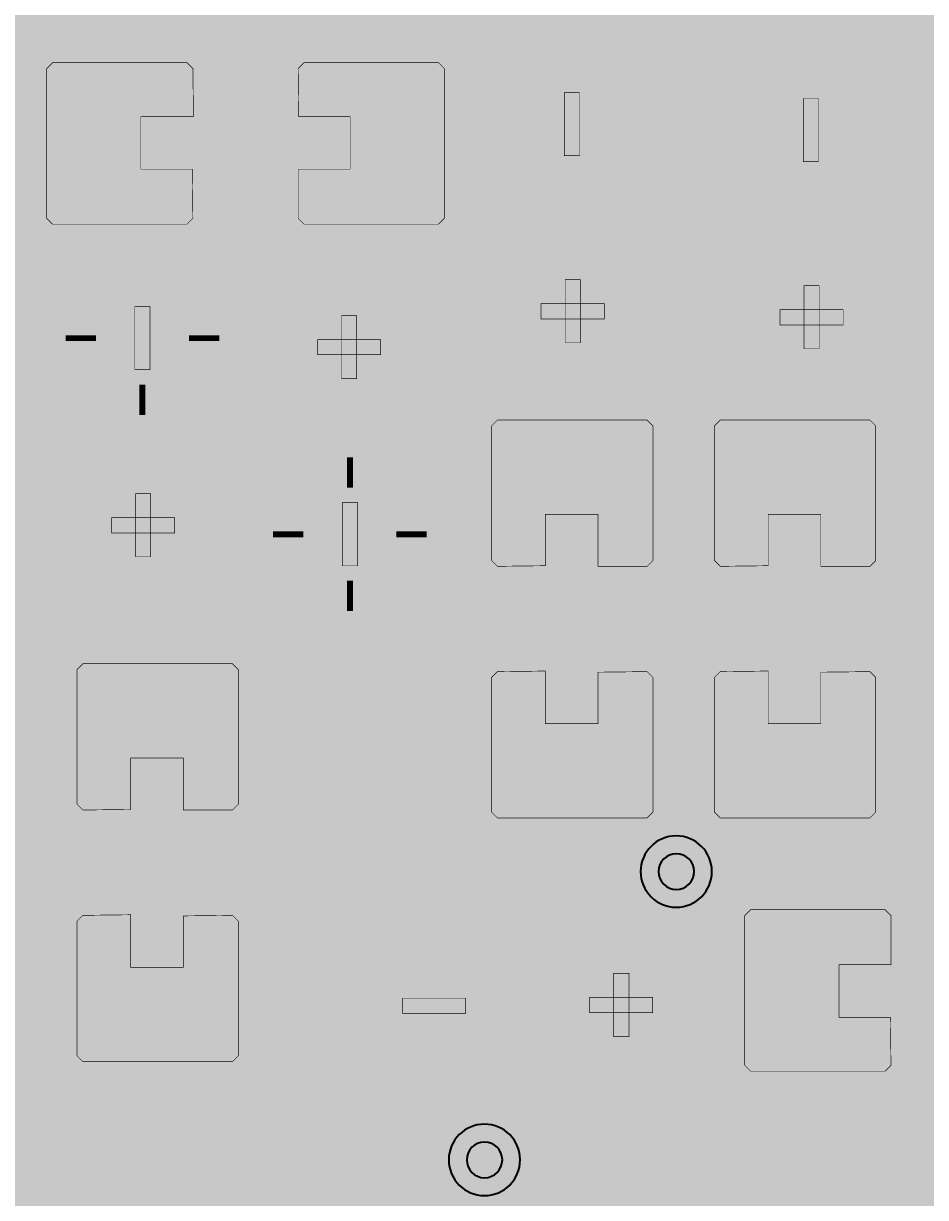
# Model space of a CAD drawing. Header units: millimetres. Extents: x -4.6 to 44.8, y -59.8 to 6.4.
# Drawn here: x 9.01 to 16.73, y -22.42 to -12.39 of the extents above; entities that cross this region are included whole.
import ezdxf

# ---------------------------------------------------------------- set-up
doc = ezdxf.new("R2010")
doc.units = ezdxf.units.MM
doc.header["$MEASUREMENT"] = 0
for name, color, linetype, true_color in [('Bottom-Layer', 7, 'Continuous', 0x0000ff), ('Document-Layer', 7, 'Continuous', 0xffffff), ('Hole-Layer', 7, 'Continuous', 0x222222), ('Multi-Layer', 7, 'Continuous', 0xc0c0c0), ('Top-Layer', 7, 'Continuous', 0xff0000), ('Top-Paste-Mask-Layer', 7, 'Continuous', 0x808080), ('Top-Silkscreen-Layer', 7, 'Continuous', 0xffcc00), ('Top-Solder-Mask-Layer', 7, 'Continuous', 0x800080)]:
    doc.layers.add(name, color=color, linetype=linetype, true_color=true_color)

msp = doc.modelspace()

# ---------------------------------------------------------------- hatches: boundary and pattern name
at = {"layer": 'Bottom-Layer'}
for points in [[(39.52, -3), (39.52, -40.317), (39.234, -39.841), (38.804, -39.491), (38.28, -39.308), (37.725, -39.314), (37.206, -39.508), (36.783, -39.867), (36.507, -40.348), (36.411, -40.895), (36.507, -41.441), (36.783, -41.923), (37.206, -42.282), (37.725, -42.476), (38.28, -42.481), (38.804, -42.298), (39.234, -41.948), (39.52, -41.473), (39.52, -55.166), (39.43, -55.85), (39.166, -56.487), (38.746, -57.034), (38.199, -57.454), (37.562, -57.718), (36.878, -57.808), (3, -57.808), (2.316, -57.718), (1.679, -57.454), (1.132, -57.034), (0.712, -56.487), (0.448, -55.85), (0.358, -55.166), (0.358, -3), (0.448, -2.316), (0.712, -1.679), (1.132, -1.132), (1.679, -0.712), (2.316, -0.448), (3, -0.358), (36.878, -0.358), (37.562, -0.448), (38.199, -0.712), (38.746, -1.132), (39.166, -1.679), (39.43, -2.316)], [(10.691, -40.82), (10.673, -40.842), (10.531, -41.119), (10.531, -41.431), (10.673, -41.708), (10.691, -41.73), (10.691, -48.852), (10.687, -48.856), (10.524, -49.091), (10.476, -49.373), (10.551, -49.649), (10.735, -49.868), (10.994, -49.989), (11.28, -49.99), (11.539, -49.87), (11.724, -49.652), (12.026, -49.756), (12.341, -49.707), (12.597, -49.516), (12.735, -49.228), (12.722, -48.91), (12.561, -48.634), (12.55, -48.621), (12.55, -41.73), (12.568, -41.708), (12.71, -41.431), (12.71, -41.119), (12.568, -40.842), (12.55, -40.82), (12.55, -22.624), (12.717, -22.718), (12.905, -22.759), (12.932, -22.763), (15.263, -25.093), (15.263, -44.884), (15.245, -44.906), (15.103, -45.183), (15.103, -45.495), (15.245, -45.772), (15.263, -45.794), (15.263, -48.84), (15.26, -48.845), (15.241, -48.872), (15.116, -49.145), (15.125, -49.445), (15.265, -49.71), (15.507, -49.887), (15.803, -49.938), (16.091, -49.855), (16.312, -49.653), (16.422, -49.374), (16.398, -49.075), (16.245, -48.817), (16.233, -48.803), (16.233, -45.794), (16.251, -45.772), (16.393, -45.495), (16.393, -45.183), (16.251, -44.906), (16.233, -44.884), (16.233, -24.892), (16.196, -24.706), (16.091, -24.549), (13.619, -22.076), (13.615, -22.049), (13.567, -21.844), (13.457, -21.665), (13.439, -21.643), (13.439, -16.855), (13.982, -17.398), (13.982, -19.262), (13.98, -19.313), (13.977, -19.355), (13.966, -19.421), (13.938, -19.732), (14.055, -20.021), (14.291, -20.224), (14.594, -20.297), (14.897, -20.224), (15.133, -20.021), (15.25, -19.732), (15.222, -19.421), (15.212, -19.355), (15.208, -19.313), (15.206, -19.262), (15.206, -17.145), (15.16, -16.91), (15.027, -16.712), (6.722, -8.406), (6.523, -8.274), (6.289, -8.227), (5.452, -8.227), (5.401, -8.225), (5.359, -8.222), (5.293, -8.211), (4.983, -8.183), (4.694, -8.3), (4.49, -8.536), (4.417, -8.839), (4.49, -9.142), (4.694, -9.378), (4.983, -9.495), (5.293, -9.467), (5.359, -9.457), (5.401, -9.453), (5.452, -9.451), (6.035, -9.451), (8.242, -11.658), (8.11, -11.789), (8.018, -11.95), (7.976, -12.131), (7.985, -12.317), (6.733, -11.065), (6.668, -10.802), (6.504, -10.587), (6.266, -10.455), (5.997, -10.43), (5.739, -10.514), (5.537, -10.695), (2.771, -7.929), (2.771, -7.567), (2.789, -7.545), (2.899, -7.366), (2.947, -7.161), (2.951, -7.134), (3.249, -6.835), (8.308, -6.835), (8.33, -6.853), (8.582, -6.988), (8.868, -7.005), (9.134, -6.9), (9.331, -6.693), (9.422, -6.422), (9.391, -6.137), (9.243, -5.893), (9.006, -5.733), (9.174, -5.679), (9.323, -5.583), (9.345, -5.565), (20.119, -5.565), (26.134, -11.58), (15.187, -11.58), (15.165, -11.562), (14.899, -11.423), (14.599, -11.415), (14.326, -11.54), (14.137, -11.773), (14.069, -12.065), (14.137, -12.357), (14.326, -12.59), (14.599, -12.715), (14.899, -12.707), (15.165, -12.568), (15.187, -12.55), (25.103, -12.55), (24.782, -12.69), (24.577, -12.974), (24.545, -13.323), (24.695, -13.639), (24.713, -13.661), (24.713, -13.717), (24.108, -14.322), (24.081, -14.325), (23.794, -14.414), (23.577, -14.621), (23.472, -14.902), (23.502, -15.2), (23.661, -15.455), (23.916, -15.614), (24.214, -15.644), (24.495, -15.539), (24.702, -15.322), (24.791, -15.036), (24.795, -15.008), (25.541, -14.261), (25.646, -14.104), (25.683, -13.918), (25.683, -13.661), (25.701, -13.639), (25.851, -13.323), (25.819, -12.974), (25.614, -12.69), (25.292, -12.55), (26.278, -12.55), (27.025, -13.297), (27.109, -13.364), (27.206, -13.411), (27.507, -13.592), (27.858, -13.594), (28.161, -13.417), (28.331, -13.109), (28.319, -12.758), (28.13, -12.462), (27.816, -12.304), (27.466, -12.329), (27.636, -12.123), (27.712, -11.867), (27.681, -11.602), (27.547, -11.371), (27.334, -11.211), (27.074, -11.148), (20.663, -4.737), (20.506, -4.632), (20.32, -4.595), (9.345, -4.595), (9.323, -4.577), (9.071, -4.442), (8.785, -4.425), (8.519, -4.53), (8.322, -4.737), (8.231, -5.008), (8.262, -5.293), (8.41, -5.537), (8.647, -5.697), (8.479, -5.751), (8.33, -5.847), (8.308, -5.865), (3.048, -5.865), (2.862, -5.902), (2.705, -6.007), (2.264, -6.447), (2.237, -6.451), (1.897, -6.575), (1.673, -6.858), (1.631, -7.217), (1.783, -7.545), (1.801, -7.567), (1.801, -8.13), (1.838, -8.316), (1.943, -8.473), (10.691, -17.221)]]:
    msp.add_hatch(color=256, dxfattribs=at).paths.add_polyline_path(points)
at = {"layer": 'Document-Layer'}
for points in [[(13.767, -12.976), (13.767, -13.516), (13.637, -13.516), (13.637, -12.976)], [(15.81, -13.027), (15.81, -13.567), (15.68, -13.567), (15.68, -13.027)], [(13.774, -14.575), (13.774, -15.115), (13.644, -15.115), (13.644, -14.575)], [(15.816, -14.626), (15.816, -15.166), (15.686, -15.166), (15.686, -14.626)], [(10.095, -14.805), (10.095, -15.345), (9.965, -15.345), (9.965, -14.805)], [(13.438, -14.781), (13.978, -14.781), (13.978, -14.911), (13.438, -14.911)], [(15.481, -14.832), (16.021, -14.832), (16.021, -14.962), (15.481, -14.962)], [(11.732, -15.422), (11.732, -14.882), (11.862, -14.882), (11.862, -15.422)], [(12.067, -15.217), (11.527, -15.217), (11.527, -15.087), (12.067, -15.087)], [(10.101, -16.404), (10.101, -16.944), (9.971, -16.944), (9.971, -16.404)], [(11.739, -17.021), (11.739, -16.481), (11.869, -16.481), (11.869, -17.021)], [(9.766, -16.61), (10.306, -16.61), (10.306, -16.74), (9.766, -16.74)], [(14.059, -21.044), (14.059, -20.504), (14.189, -20.504), (14.189, -21.044)], [(12.254, -20.716), (12.794, -20.716), (12.794, -20.846), (12.254, -20.846)], [(13.853, -20.709), (14.393, -20.709), (14.393, -20.839), (13.853, -20.839)]]:
    msp.add_hatch(color=256, dxfattribs=at).paths.add_polyline_path(points)
at = {"layer": 'Top-Layer'}
for points in [[(11.546, -26.976), (11.499, -26.741), (11.366, -26.543), (10.862, -26.038), (10.715, -25.786), (10.664, -25.498), (10.62, -25.327), (10.501, -25.198), (10.62, -25.068), (10.664, -24.898), (10.664, -24.098), (10.616, -23.919), (10.484, -23.788), (10.305, -23.74), (9.405, -23.74), (9.226, -23.788), (9.095, -23.919), (9.047, -24.098), (9.047, -24.898), (9.089, -25.066), (9.205, -25.195), (9.096, -25.234), (8.983, -25.263), (8.74, -25.019), (8.74, -20.727), (8.694, -20.493), (8.561, -20.294), (6.043, -17.776), (6.003, -17.733), (5.981, -17.703), (5.968, -17.681), (5.961, -17.665), (5.957, -17.65), (5.954, -17.633), (5.953, -17.609), (5.954, -17.579), (5.965, -17.474), (5.983, -17.345), (5.984, -17.337), (5.985, -17.329), (5.999, -17.18), (6, -17.168), (6.001, -17.157), (6.003, -17.075), (6.004, -17.065), (6.003, -17.055), (6.003, -17.044), (5.971, -16.73), (5.876, -16.428), (5.92, -16.3), (5.935, -16.166), (5.935, -14.314), (5.957, -14.071), (6.022, -13.836), (6.241, -13.784), (6.466, -13.761), (6.76, -13.797), (7.042, -13.883), (7.108, -13.903), (7.177, -13.91), (8.041, -13.91), (8.11, -13.903), (8.176, -13.883), (8.416, -13.806), (8.665, -13.766), (8.838, -13.818), (8.987, -13.919), (8.987, -14.1), (9.035, -14.279), (9.166, -14.41), (9.345, -14.458), (9.346, -14.458), (9.291, -14.561), (9.272, -14.675), (9.272, -15.475), (9.319, -15.654), (9.451, -15.786), (9.63, -15.834), (10.43, -15.834), (10.609, -15.786), (10.74, -15.654), (10.788, -15.475), (10.788, -14.675), (10.756, -14.527), (10.665, -14.405), (10.79, -14.275), (10.836, -14.1), (10.836, -12.723), (10.788, -12.544), (10.657, -12.413), (10.477, -12.365), (9.345, -12.365), (9.309, -12.366), (9.274, -12.372), (9.297, -12.25), (9.296, -12.127), (10.402, -12.127), (10.588, -12.09), (10.745, -11.985), (11.09, -11.64), (11.127, -11.599), (11.159, -11.553), (11.97, -12.365), (11.345, -12.365), (11.166, -12.413), (11.035, -12.544), (10.987, -12.723), (10.987, -14.1), (11.052, -14.306), (11.225, -14.437), (11.089, -14.569), (11.039, -14.752), (11.039, -15.552), (11.087, -15.731), (11.218, -15.862), (11.397, -15.91), (12.197, -15.91), (12.376, -15.862), (12.507, -15.731), (12.555, -15.552), (12.555, -14.752), (12.527, -14.614), (12.449, -14.498), (12.433, -14.479), (12.419, -14.458), (12.477, -14.458), (12.657, -14.41), (12.788, -14.279), (12.836, -14.1), (12.836, -13.23), (12.944, -13.338), (12.944, -13.647), (12.992, -13.826), (13.123, -13.957), (13.302, -14.005), (14.102, -14.005), (14.281, -13.957), (14.412, -13.826), (14.46, -13.647), (14.46, -13.457), (14.643, -13.64), (14.801, -13.746), (14.986, -13.782), (14.992, -13.783), (14.997, -13.783), (15.124, -13.979), (15.345, -14.055), (16.145, -14.055), (16.324, -14.008), (16.455, -13.876), (16.503, -13.697), (16.503, -12.897), (16.455, -12.718), (16.324, -12.587), (16.145, -12.539), (15.345, -12.539), (15.184, -12.577), (15.058, -12.683), (15.032, -12.657), (15.26, -12.466), (15.383, -12.194), (15.373, -11.896), (15.235, -11.632), (15.217, -11.61), (15.217, -11.54), (15.468, -11.54), (15.572, -11.524), (15.668, -11.479), (15.763, -11.524), (15.868, -11.54), (16.268, -11.54), (16.373, -11.524), (16.468, -11.479), (16.563, -11.524), (16.668, -11.54), (16.739, -11.554), (16.799, -11.593), (17.164, -11.959), (17.164, -12.39), (17.163, -12.407), (17.159, -12.424), (16.966, -12.551), (16.891, -12.771), (16.891, -13.571), (16.939, -13.75), (17.07, -13.881), (17.25, -13.929), (18.05, -13.929), (18.229, -13.881), (18.36, -13.75), (18.408, -13.571), (18.408, -12.771), (18.333, -12.551), (18.14, -12.424), (18.136, -12.407), (18.135, -12.39), (18.135, -12.129), (19.653, -13.648), (19.801, -13.749), (19.975, -13.789), (19.975, -14.448), (20.006, -14.594), (20.093, -14.714), (20.006, -14.835), (19.975, -14.981), (19.975, -15.845), (20.034, -16.043), (20.194, -16.175), (20.034, -16.307), (19.975, -16.505), (19.975, -17.369), (20.034, -17.567), (20.194, -17.699), (20.034, -17.831), (19.975, -18.029), (19.975, -18.893), (20.006, -19.039), (20.093, -19.159), (20.006, -19.28), (19.975, -19.426), (19.975, -20.29), (20.023, -20.469), (20.154, -20.6), (20.333, -20.648), (21.139, -20.648), (21.364, -20.568), (21.489, -20.365), (21.614, -20.568), (21.839, -20.648), (22.541, -20.648), (22.541, -20.819), (21.883, -20.819), (21.719, -20.859), (21.592, -20.969), (21.514, -20.969), (21.386, -20.859), (21.223, -20.819), (20.359, -20.819), (20.195, -20.859), (20.068, -20.969), (19.99, -20.969), (19.862, -20.859), (19.699, -20.819), (19.634, -20.817), (19.569, -20.809), (19.598, -20.788), (19.828, -20.599), (19.953, -20.329), (19.947, -20.031), (19.811, -19.766), (19.573, -19.587), (19.28, -19.53), (18.992, -19.608), (18.768, -19.803), (18.636, -19.658), (18.446, -19.604), (18.09, -19.604), (17.788, -19.556), (17.515, -19.42), (17.495, -19.4), (18.204, -19.4), (18.383, -19.352), (18.514, -19.221), (18.562, -19.041), (18.562, -17.909), (18.514, -17.73), (18.383, -17.599), (18.204, -17.551), (16.827, -17.551), (16.683, -17.581), (16.563, -17.667), (16.443, -17.581), (16.299, -17.551), (14.922, -17.551), (14.786, -17.578), (14.67, -17.654), (14.664, -17.66), (14.658, -17.666), (14.651, -17.66), (14.645, -17.654), (14.53, -17.578), (14.394, -17.551), (13.017, -17.551), (12.825, -17.607), (12.692, -17.757), (12.545, -17.818), (12.418, -17.915), (11.207, -19.127), (11.207, -19.126), (11.207, -19.124), (11.207, -17.992), (11.159, -17.813), (11.028, -17.682), (10.849, -17.634), (10.524, -17.634), (10.522, -17.622), (10.522, -17.611), (10.522, -17.456), (10.523, -17.438), (10.527, -17.421), (10.72, -17.294), (10.795, -17.075), (10.795, -16.275), (10.747, -16.095), (10.616, -15.964), (10.436, -15.916), (9.636, -15.916), (9.457, -15.964), (9.326, -16.095), (9.278, -16.275), (9.278, -17.075), (9.353, -17.294), (9.546, -17.421), (9.55, -17.438), (9.551, -17.456), (9.551, -17.611), (9.551, -17.622), (9.549, -17.634), (9.472, -17.634), (9.292, -17.682), (9.161, -17.813), (9.113, -17.992), (9.113, -19.124), (9.161, -19.303), (9.292, -19.434), (9.472, -19.482), (10.849, -19.482), (10.85, -19.482), (10.851, -19.482), (10.7, -19.634), (9.472, -19.634), (9.292, -19.682), (9.161, -19.813), (9.113, -19.992), (9.113, -21.124), (9.161, -21.303), (9.292, -21.434), (9.472, -21.482), (9.828, -21.482), (10.13, -21.53), (10.403, -21.666), (11.787, -23.051), (11.787, -23.249), (11.744, -23.471), (11.621, -23.661), (11.42, -23.787), (11.341, -24.011), (11.341, -26.131), (11.389, -26.31), (11.52, -26.441), (11.699, -26.489), (12.861, -26.489), (12.861, -28.131), (12.778, -28.099), (12.689, -28.088), (11.546, -28.088)], [(9.345, -14.1), (9.345, -12.723), (10.477, -12.723), (10.477, -14.1)], [(11.345, -14.1), (11.345, -12.723), (12.477, -12.723), (12.477, -14.1)], [(13.302, -13.647), (13.302, -12.847), (14.102, -12.847), (14.102, -13.647)], [(15.345, -13.697), (15.345, -12.897), (16.145, -12.897), (16.145, -13.697)], [(16.391, -15.563), (16.479, -15.442), (16.51, -15.297), (16.51, -14.497), (16.462, -14.317), (16.331, -14.186), (16.152, -14.138), (15.352, -14.138), (15.172, -14.186), (15.041, -14.317), (14.993, -14.497), (14.993, -15.297), (15.021, -15.434), (15.099, -15.551), (14.922, -15.551), (14.778, -15.581), (14.658, -15.667), (14.538, -15.581), (14.394, -15.551), (14.296, -15.551), (14.421, -15.42), (14.467, -15.246), (14.467, -14.446), (14.419, -14.267), (14.288, -14.136), (14.109, -14.088), (13.309, -14.088), (13.13, -14.136), (12.999, -14.267), (12.951, -14.446), (12.951, -15.246), (12.996, -15.42), (13.121, -15.551), (13.017, -15.551), (12.838, -15.599), (12.707, -15.73), (12.659, -15.909), (12.659, -17.041), (12.707, -17.221), (12.838, -17.352), (13.017, -17.4), (14.394, -17.4), (14.538, -17.369), (14.658, -17.283), (14.778, -17.369), (14.922, -17.4), (16.299, -17.4), (16.443, -17.369), (16.563, -17.283), (16.683, -17.369), (16.827, -17.4), (18.204, -17.4), (18.383, -17.352), (18.514, -17.221), (18.562, -17.041), (18.562, -15.909), (18.514, -15.73), (18.383, -15.599), (18.204, -15.551), (18.144, -15.551), (18.143, -15.545), (18.142, -15.539), (18.144, -15.528), (18.147, -15.516), (18.34, -15.389), (18.415, -15.17), (18.415, -14.37), (18.367, -14.191), (18.235, -14.06), (18.056, -14.012), (17.256, -14.012), (17.077, -14.06), (16.946, -14.191), (16.898, -14.37), (16.898, -15.17), (16.973, -15.389), (17.166, -15.516), (17.169, -15.528), (17.171, -15.539), (17.17, -15.545), (17.169, -15.551), (16.827, -15.551), (16.683, -15.581), (16.563, -15.667), (16.484, -15.603)], [(13.309, -15.246), (13.309, -14.446), (14.109, -14.446), (14.109, -15.246)], [(15.352, -15.297), (15.352, -14.497), (16.152, -14.497), (16.152, -15.297)], [(9.63, -15.475), (9.63, -14.675), (10.43, -14.675), (10.43, -15.475)], [(12.197, -14.752), (12.197, -15.552), (11.397, -15.552), (11.397, -14.752)], [(14.394, -17.041), (13.017, -17.041), (13.017, -15.909), (14.394, -15.909)], [(16.299, -17.041), (14.922, -17.041), (14.922, -15.909), (16.299, -15.909)], [(12.562, -16.351), (12.514, -16.172), (12.383, -16.041), (12.204, -15.993), (11.404, -15.993), (11.225, -16.041), (11.093, -16.172), (11.045, -16.351), (11.045, -17.151), (11.093, -17.33), (11.225, -17.461), (11.404, -17.509), (12.204, -17.509), (12.383, -17.461), (12.514, -17.33), (12.562, -17.151)], [(9.636, -17.075), (9.636, -16.275), (10.436, -16.275), (10.436, -17.075)], [(12.204, -16.351), (12.204, -17.151), (11.404, -17.151), (11.404, -16.351)], [(14.394, -19.041), (13.017, -19.041), (13.017, -17.909), (14.394, -17.909)], [(16.299, -19.041), (14.922, -19.041), (14.922, -17.909), (16.299, -17.909)], [(10.849, -19.124), (9.472, -19.124), (9.472, -17.992), (10.849, -17.992)], [(16.446, -19.962), (16.446, -21.339), (15.314, -21.339), (15.314, -19.962)], [(10.849, -21.124), (9.472, -21.124), (9.472, -19.992), (10.849, -19.992)], [(12.925, -21.181), (12.125, -21.181), (12.125, -20.381), (12.925, -20.381)], [(14.086, -26.145), (14.039, -25.91), (13.906, -25.712), (13.754, -25.559), (13.578, -25.337), (13.458, -25.081), (13.458, -24.011), (13.379, -23.787), (13.178, -23.661), (13.055, -23.471), (13.012, -23.249), (13.012, -22.797), (13.011, -22.778), (13.01, -22.759), (13.347, -22.632), (13.568, -22.349), (13.609, -21.991), (13.457, -21.665), (13.439, -21.643), (13.439, -21.391), (13.565, -21.495), (13.724, -21.532), (14.524, -21.532), (14.703, -21.484), (14.834, -21.353), (14.882, -21.174), (14.882, -21.138), (14.893, -21.136), (14.905, -21.135), (14.933, -21.135), (14.944, -21.136), (14.956, -21.138), (14.956, -21.339), (15.004, -21.518), (15.135, -21.649), (15.314, -21.697), (16.446, -21.697), (16.626, -21.649), (16.757, -21.518), (16.805, -21.339), (16.805, -20.456), (16.917, -20.709), (16.956, -20.982), (16.956, -21.339), (17.004, -21.518), (17.135, -21.649), (17.314, -21.697), (18.423, -21.697), (18.463, -21.838), (18.477, -21.984), (18.556, -22.209), (18.759, -22.334), (18.556, -22.459), (18.477, -22.684), (18.477, -23.491), (18.562, -23.723), (18.778, -23.844), (18.78, -23.851), (18.781, -23.858), (18.78, -23.865), (18.778, -23.872), (18.562, -23.993), (18.477, -24.226), (18.477, -25.032), (18.556, -25.257), (18.759, -25.382), (18.556, -25.507), (18.477, -25.732), (18.477, -26.226), (17.81, -25.559), (17.634, -25.337), (17.514, -25.081), (17.514, -24.011), (17.466, -23.832), (17.334, -23.701), (17.155, -23.653), (15.755, -23.653), (15.576, -23.701), (15.445, -23.832), (15.397, -24.011), (15.397, -26.131), (15.445, -26.31), (15.576, -26.441), (15.755, -26.489), (17.007, -26.489), (17.224, -26.706), (17.441, -26.922), (18.384, -27.865), (18.582, -27.998), (18.817, -28.044), (27.677, -28.044), (28.011, -28.076), (28.334, -28.169), (28.334, -28.73), (28.093, -28.674), (27.849, -28.711), (27.634, -28.834), (27.612, -28.852), (26.097, -28.852), (25.911, -28.889), (25.754, -28.994), (24.888, -29.86), (24.806, -29.898), (24.716, -29.911), (24.315, -29.911), (24.124, -29.966), (23.991, -30.116), (23.964, -30.127), (23.934, -30.131), (23.8, -30.131), (23.783, -30.129), (23.767, -30.126), (23.639, -29.93), (23.419, -29.854), (22.555, -29.854), (22.376, -29.902), (22.245, -30.033), (22.197, -30.212), (22.197, -31.019), (22.276, -31.244), (22.48, -31.369), (22.276, -31.494), (22.197, -31.719), (22.197, -32.526), (22.283, -32.758), (22.499, -32.879), (22.501, -32.893), (22.502, -32.907), (22.502, -37.719), (22.539, -37.905), (22.644, -38.062), (24.168, -39.586), (24.325, -39.691), (24.511, -39.728), (29.383, -39.728), (29.568, -39.691), (29.726, -39.586), (30.556, -38.756), (30.598, -38.751), (30.672, -38.748), (30.813, -38.749), (31.215, -38.71), (31.579, -38.536), (31.861, -38.247), (32.027, -37.879), (32.056, -37.476), (32.06, -37.41), (32.066, -37.374), (32.466, -36.975), (32.306, -37.38), (32.307, -37.814), (32.468, -38.218), (32.767, -38.534), (33.161, -38.718), (32.677, -39.202), (32.572, -39.359), (32.535, -39.545), (32.535, -46.743), (32.572, -46.929), (32.677, -47.086), (33.32, -47.73), (33.336, -47.748), (33.345, -47.76), (33.354, -47.776), (33.362, -47.795), (33.369, -47.818), (33.374, -47.844), (33.378, -47.873), (33.379, -47.904), (33.378, -47.937), (33.375, -47.971), (33.369, -48.004), (33.361, -48.037), (33.351, -48.069), (33.339, -48.098), (33.325, -48.125), (33.307, -48.155), (33.196, -48.366), (33.127, -48.593), (32.908, -48.375), (32.751, -48.269), (32.565, -48.232), (27.352, -48.232), (27.305, -48.195), (27.243, -48.137), (27.183, -48.073), (26.849, -47.773), (26.431, -47.61), (25.982, -47.604), (25.56, -47.755), (25.217, -48.046), (24.999, -48.438), (24.932, -48.881), (25.025, -49.321), (25.266, -49.699), (25.625, -49.969), (26.055, -50.096), (26.503, -50.063), (26.911, -49.875), (27.227, -49.556), (27.245, -49.532), (27.254, -49.52), (27.262, -49.508), (27.328, -49.403), (27.331, -49.399), (27.333, -49.395), (27.388, -49.304), (27.433, -49.236), (27.444, -49.221), (27.453, -49.212), (27.457, -49.209), (27.463, -49.207), (27.479, -49.205), (27.517, -49.203), (32.364, -49.203), (33.528, -50.367), (33.685, -50.472), (33.871, -50.509), (34.549, -50.509), (33.355, -51.703), (21.133, -51.703), (21.116, -51.702), (21.1, -51.698), (21.001, -51.528), (20.827, -51.435), (21.031, -51.31), (21.11, -51.085), (21.11, -50.278), (21.062, -50.099), (20.931, -49.968), (20.752, -49.92), (20.569, -49.92), (20.324, -49.889), (20.094, -49.799), (20.094, -49.521), (20.752, -49.521), (20.972, -49.445), (21.1, -49.249), (21.116, -49.246), (21.133, -49.245), (22.35, -49.245), (22.389, -49.247), (22.407, -49.249), (22.41, -49.25), (22.417, -49.257), (22.427, -49.271), (22.472, -49.34), (22.527, -49.431), (22.531, -49.438), (22.535, -49.445), (22.603, -49.547), (22.61, -49.558), (22.617, -49.567), (22.658, -49.62), (22.665, -49.629), (22.672, -49.637), (22.676, -49.642), (23.011, -49.929), (23.423, -50.082), (23.863, -50.084), (24.277, -49.935), (24.614, -49.652), (24.833, -49.271), (24.907, -48.837), (24.828, -48.404), (24.604, -48.025), (24.263, -47.747), (23.848, -47.602), (23.408, -47.61), (22.997, -47.769), (22.667, -48.059), (22.56, -48.174), (22.497, -48.235), (22.447, -48.274), (21.133, -48.274), (21.116, -48.273), (21.1, -48.269), (21.001, -48.099), (20.827, -48.006), (21.031, -47.881), (21.11, -47.656), (21.11, -46.849), (21.101, -46.768), (21.073, -46.691), (20.968, -46.397), (20.932, -46.087), (20.932, -41.083), (21.084, -41.599), (21.397, -42.036), (21.837, -42.346), (22.354, -42.493), (22.891, -42.462), (23.387, -42.255), (23.788, -41.896), (24.047, -41.425), (24.137, -40.895), (24.047, -40.364), (23.788, -39.893), (23.387, -39.534), (22.891, -39.328), (22.354, -39.296), (21.837, -39.443), (21.397, -39.753), (21.084, -40.19), (20.932, -40.706), (20.932, -39.713), (20.886, -39.479), (20.753, -39.281), (16.818, -35.346), (17.344, -35.346), (17.523, -35.298), (17.654, -35.167), (17.702, -34.988), (17.702, -32.788), (17.617, -32.556), (17.402, -32.434), (17.564, -32.391), (17.729, -32.363), (17.95, -32.404), (18.163, -32.473), (18.228, -32.491), (18.295, -32.498), (19.195, -32.498), (19.374, -32.45), (19.506, -32.319), (19.554, -32.14), (19.554, -31.34), (19.51, -31.169), (19.391, -31.04), (19.51, -30.91), (19.554, -30.74), (19.554, -29.94), (19.506, -29.761), (19.374, -29.63), (19.195, -29.582), (18.295, -29.582), (18.116, -29.63), (17.985, -29.761), (17.937, -29.94), (17.937, -30.74), (17.978, -30.906), (18.091, -31.034), (17.912, -31.085), (17.729, -31.116), (17.546, -31.085), (17.368, -31.034), (17.481, -30.906), (17.522, -30.74), (17.522, -29.94), (17.474, -29.761), (17.342, -29.63), (17.163, -29.582), (16.263, -29.582), (16.084, -29.63), (15.953, -29.761), (15.905, -29.94), (15.905, -30.532), (15.73, -30.478), (15.58, -30.373), (15.528, -30.248), (15.433, -30.151), (15.546, -30.022), (15.588, -29.856), (15.588, -28.446), (15.54, -28.267), (15.408, -28.136), (15.229, -28.088), (14.086, -28.088)], [(14.524, -21.174), (13.724, -21.174), (13.724, -20.374), (14.524, -20.374)]]:
    msp.add_hatch(color=256, dxfattribs=at).paths.add_polyline_path(points)
at = {"layer": 'Top-Paste-Mask-Layer'}
for points in [[(9.211, -14.051), (9.211, -12.771), (9.261, -12.721), (10.411, -12.721), (10.461, -12.771), (10.466, -13.181), (10.016, -13.181), (10.016, -13.631), (10.456, -13.631), (10.461, -14.051), (10.411, -14.101), (9.261, -14.101)], [(11.361, -14.051), (11.361, -13.631), (11.806, -13.631), (11.806, -13.181), (11.366, -13.181), (11.361, -12.771), (11.411, -12.721), (12.561, -12.721), (12.611, -12.771), (12.611, -14.051), (12.561, -14.101), (11.411, -14.101)], [(13.302, -13.647), (13.302, -12.847), (14.102, -12.847), (14.102, -13.647)], [(15.345, -13.697), (15.345, -12.897), (16.145, -12.897), (16.145, -13.697)], [(13.309, -15.246), (13.309, -14.446), (14.109, -14.446), (14.109, -15.246)], [(15.352, -15.297), (15.352, -14.497), (16.152, -14.497), (16.152, -15.297)], [(9.63, -15.475), (9.63, -14.675), (10.43, -14.675), (10.43, -15.475)], [(12.197, -14.752), (12.197, -15.552), (11.397, -15.552), (11.397, -14.752)], [(14.345, -17.025), (13.925, -17.025), (13.925, -16.58), (13.475, -16.58), (13.475, -17.02), (13.065, -17.025), (13.015, -16.975), (13.015, -15.825), (13.065, -15.775), (14.345, -15.775), (14.395, -15.825), (14.395, -16.975)], [(16.25, -17.025), (15.83, -17.025), (15.83, -16.58), (15.38, -16.58), (15.38, -17.02), (14.97, -17.025), (14.92, -16.975), (14.92, -15.825), (14.97, -15.775), (16.25, -15.775), (16.3, -15.825), (16.3, -16.975)], [(9.636, -17.075), (9.636, -16.275), (10.436, -16.275), (10.436, -17.075)], [(12.204, -16.351), (12.204, -17.151), (11.404, -17.151), (11.404, -16.351)], [(10.8, -19.108), (10.38, -19.108), (10.38, -18.663), (9.93, -18.663), (9.93, -19.103), (9.52, -19.108), (9.47, -19.058), (9.47, -17.908), (9.52, -17.858), (10.8, -17.858), (10.85, -17.908), (10.85, -19.058)], [(14.345, -19.175), (13.065, -19.175), (13.015, -19.125), (13.015, -17.975), (13.065, -17.925), (13.475, -17.92), (13.475, -18.37), (13.925, -18.37), (13.925, -17.93), (14.345, -17.925), (14.395, -17.975), (14.395, -19.125)], [(16.25, -19.175), (14.97, -19.175), (14.92, -19.125), (14.92, -17.975), (14.97, -17.925), (15.38, -17.92), (15.38, -18.37), (15.83, -18.37), (15.83, -17.93), (16.25, -17.925), (16.3, -17.975), (16.3, -19.125)], [(16.43, -20.01), (16.43, -20.43), (15.985, -20.43), (15.985, -20.88), (16.425, -20.88), (16.43, -21.29), (16.38, -21.34), (15.23, -21.34), (15.18, -21.29), (15.18, -20.01), (15.23, -19.96), (16.38, -19.96)], [(10.8, -21.258), (9.52, -21.258), (9.47, -21.208), (9.47, -20.058), (9.52, -20.008), (9.93, -20.003), (9.93, -20.453), (10.38, -20.453), (10.38, -20.013), (10.8, -20.008), (10.85, -20.058), (10.85, -21.208)], [(12.925, -21.181), (12.125, -21.181), (12.125, -20.381), (12.925, -20.381)], [(14.524, -21.174), (13.724, -21.174), (13.724, -20.374), (14.524, -20.374)]]:
    msp.add_hatch(color=256, dxfattribs=at).paths.add_polyline_path(points)
at = {"layer": 'Top-Solder-Mask-Layer'}
for points in [[(9.294, -14.151), (9.294, -12.672), (10.528, -12.672), (10.528, -14.151)], [(11.294, -14.151), (11.294, -12.672), (12.528, -12.672), (12.528, -14.151)], [(13.251, -13.697), (13.251, -12.796), (14.153, -12.796), (14.153, -13.697)], [(15.294, -13.748), (15.294, -12.847), (16.195, -12.847), (16.195, -13.748)], [(13.258, -15.297), (13.258, -14.395), (14.159, -14.395), (14.159, -15.297)], [(15.301, -15.347), (15.301, -14.446), (16.202, -14.446), (16.202, -15.347)], [(9.579, -15.526), (9.579, -14.625), (10.48, -14.625), (10.48, -15.526)], [(12.248, -14.701), (12.248, -15.602), (11.346, -15.602), (11.346, -14.701)], [(14.445, -17.092), (12.966, -17.092), (12.966, -15.858), (14.445, -15.858)], [(16.35, -17.092), (14.871, -17.092), (14.871, -15.858), (16.35, -15.858)], [(9.586, -17.125), (9.586, -16.224), (10.487, -16.224), (10.487, -17.125)], [(12.254, -16.3), (12.254, -17.202), (11.353, -17.202), (11.353, -16.3)], [(14.445, -19.092), (12.966, -19.092), (12.966, -17.858), (14.445, -17.858)], [(16.35, -19.092), (14.871, -19.092), (14.871, -17.858), (16.35, -17.858)], [(10.899, -19.175), (9.421, -19.175), (9.421, -17.941), (10.899, -17.941)], [(10.899, -21.175), (9.421, -21.175), (9.421, -19.941), (10.899, -19.941)], [(16.497, -19.911), (16.497, -21.39), (15.263, -21.39), (15.263, -19.911)], [(12.975, -21.231), (12.074, -21.231), (12.074, -20.33), (12.975, -20.33)], [(14.575, -21.225), (13.673, -21.225), (13.673, -20.323), (14.575, -20.323)]]:
    msp.add_hatch(color=256, dxfattribs=at).paths.add_polyline_path(points)

# ---------------------------------------------------------------- linework, layer by layer
at = {"layer": 'Bottom-Layer'}
for points, const_width in [([(11.176, -17.02), (2.286, -8.13)], 0.254), ([(6.289, -8.839), (14.594, -17.145)], 0.508), ([(12.065, -17.083), (6.07, -11.089)], 0.254), ([(12.954, -16.51), (8.636, -12.192)], 0.254), ([(12.954, -22.098), (12.954, -16.51)], 0.254), ([(11.176, -41.275), (11.176, -17.02)], 0.254), ([(12.065, -41.275), (12.065, -17.083)], 0.254), ([(14.594, -17.145), (14.594, -19.634)], 0.508), ([(12.954, -22.098), (15.748, -24.892)], 0.254)]:
    msp.add_lwpolyline(points, dxfattribs=dict(at, const_width=const_width))
at = {"layer": 'Document-Layer', "const_width": 0.00508}
for points in [[(13.767, -12.976), (13.767, -13.516), (13.637, -13.516), (13.637, -12.976)], [(15.81, -13.027), (15.81, -13.567), (15.68, -13.567), (15.68, -13.027)], [(13.774, -14.575), (13.774, -15.115), (13.644, -15.115), (13.644, -14.575)], [(15.816, -14.626), (15.816, -15.166), (15.686, -15.166), (15.686, -14.626)], [(10.095, -14.805), (10.095, -15.345), (9.965, -15.345), (9.965, -14.805)], [(13.438, -14.781), (13.978, -14.781), (13.978, -14.911), (13.438, -14.911)], [(15.481, -14.832), (16.021, -14.832), (16.021, -14.962), (15.481, -14.962)], [(11.732, -15.422), (11.732, -14.882), (11.862, -14.882), (11.862, -15.422)], [(12.067, -15.217), (11.527, -15.217), (11.527, -15.087), (12.067, -15.087)], [(10.101, -16.404), (10.101, -16.944), (9.971, -16.944), (9.971, -16.404)], [(11.739, -17.021), (11.739, -16.481), (11.869, -16.481), (11.869, -17.021)], [(9.766, -16.61), (10.306, -16.61), (10.306, -16.74), (9.766, -16.74)], [(14.059, -21.044), (14.059, -20.504), (14.189, -20.504), (14.189, -21.044)], [(12.254, -20.716), (12.794, -20.716), (12.794, -20.846), (12.254, -20.846)], [(13.853, -20.709), (14.393, -20.709), (14.393, -20.839), (13.853, -20.839)]]:
    msp.add_lwpolyline(points, close=True, dxfattribs=at)
at = {"layer": 'Hole-Layer'}
for points in [[(14.442, -19.634, 1), (14.747, -19.634), (14.747, -19.634, 1), (14.442, -19.634)], [(12.802, -22.098, 1), (13.107, -22.098), (13.107, -22.098, 1), (12.802, -22.098)]]:
    msp.add_lwpolyline(points, format="xyb", dxfattribs=at)
at = {"layer": 'Multi-Layer'}
for points in [[(14.289, -19.634, 1), (14.899, -19.634), (14.899, -19.634, 1), (14.289, -19.634)], [(12.649, -22.098, 1), (13.259, -22.098), (13.259, -22.098, 1), (12.649, -22.098)]]:
    msp.add_lwpolyline(points, format="xyb", dxfattribs=at)
at = {"layer": 'Top-Layer'}
for points, const_width in [([(11.268, -10.976), (13.538, -13.247)], 0.254), ([(12.068, -11.141), (13.455, -12.528)], 0.254), ([(13.455, -12.528), (14.217, -12.528)], 0.254), ([(14.217, -12.528), (14.986, -13.297)], 0.254), ([(9.793, -13.149), (9.911, -13.03)], 0.508), ([(7.609, -13.149), (9.793, -13.149)], 0.508), ([(13.538, -13.247), (13.702, -13.247)], 0.254), ([(14.986, -13.297), (15.745, -13.297)], 0.254), ([(11.911, -15.037), (11.911, -13.411)], 0.254), ([(13.709, -14.846), (13.709, -16.472)], 0.254), ([(15.752, -14.897), (15.752, -16.334)], 0.254), ([(11.797, -15.152), (11.911, -15.037)], 0.254), ([(9.632, -15.075), (9.373, -15.075)], 0.0508), ([(10.427, -15.075), (10.686, -15.075)], 0.0508), ([(10.03, -15.473), (10.03, -15.732)], 0.0508), ([(11.804, -16.353), (11.804, -16.094)], 0.0508), ([(15.752, -16.334), (15.61, -16.475)], 0.254), ([(13.709, -16.472), (13.705, -16.475)], 0.254), ([(10.036, -16.675), (10.036, -18.435)], 0.254), ([(11.406, -16.751), (11.147, -16.751)], 0.0508), ([(12.201, -16.751), (12.46, -16.751)], 0.0508), ([(11.804, -17.148), (11.804, -17.407)], 0.0508), ([(10.528, -20.672), (12.851, -18.348)], 0.508), ([(12.851, -18.348), (13.578, -18.348)], 0.508), ([(13.578, -18.348), (13.705, -18.475)], 0.508), ([(13.705, -18.475), (15.61, -18.475)], 0.508), ([(14.594, -19.364), (13.705, -18.475)], 0.508), ([(15.705, -18.475), (15.61, -18.475)], 0.508), ([(16.421, -19.191), (15.705, -18.475)], 0.508), ([(10.036, -18.435), (10.16, -18.558)], 0.254), ([(16.421, -19.21), (16.421, -19.191)], 0.508), ([(16.659, -19.447), (16.421, -19.21)], 0.508), ([(14.594, -19.634), (14.594, -19.364)], 0.508), ([(16.677, -19.447), (16.659, -19.447)], 0.508), ([(17.88, -20.65), (16.677, -19.447)], 0.508), ([(10.16, -20.558), (10.528, -20.926)], 0.508), ([(10.528, -20.926), (10.528, -20.672)], 0.508), ([(14.247, -20.65), (14.124, -20.774)], 0.254), ([(15.88, -20.65), (14.247, -20.65)], 0.254), ([(12.954, -21.21), (12.525, -20.781)], 0.254), ([(10.514, -20.939), (10.528, -20.926)], 0.508), ([(10.528, -20.926), (12.399, -22.797)], 0.508), ([(12.954, -22.098), (12.954, -21.21)], 0.254)]:
    msp.add_lwpolyline(points, dxfattribs=dict(at, const_width=const_width))
at = {"layer": 'Top-Paste-Mask-Layer', "const_width": 0.00508}
for points in [[(9.211, -14.051), (9.211, -12.771), (9.261, -12.721), (10.411, -12.721), (10.461, -12.771), (10.466, -13.181), (10.016, -13.181), (10.016, -13.631), (10.456, -13.631), (10.461, -14.051), (10.411, -14.101), (9.261, -14.101)], [(11.361, -14.051), (11.361, -13.631), (11.806, -13.631), (11.806, -13.181), (11.366, -13.181), (11.361, -12.771), (11.411, -12.721), (12.561, -12.721), (12.611, -12.771), (12.611, -14.051), (12.561, -14.101), (11.411, -14.101)], [(14.345, -17.025), (13.925, -17.025), (13.925, -16.58), (13.475, -16.58), (13.475, -17.02), (13.065, -17.025), (13.015, -16.975), (13.015, -15.825), (13.065, -15.775), (14.345, -15.775), (14.395, -15.825), (14.395, -16.975)], [(16.25, -17.025), (15.83, -17.025), (15.83, -16.58), (15.38, -16.58), (15.38, -17.02), (14.97, -17.025), (14.92, -16.975), (14.92, -15.825), (14.97, -15.775), (16.25, -15.775), (16.3, -15.825), (16.3, -16.975)], [(10.8, -19.108), (10.38, -19.108), (10.38, -18.663), (9.93, -18.663), (9.93, -19.103), (9.52, -19.108), (9.47, -19.058), (9.47, -17.908), (9.52, -17.858), (10.8, -17.858), (10.85, -17.908), (10.85, -19.058)], [(14.345, -19.175), (13.065, -19.175), (13.015, -19.125), (13.015, -17.975), (13.065, -17.925), (13.475, -17.92), (13.475, -18.37), (13.925, -18.37), (13.925, -17.93), (14.345, -17.925), (14.395, -17.975), (14.395, -19.125)], [(16.25, -19.175), (14.97, -19.175), (14.92, -19.125), (14.92, -17.975), (14.97, -17.925), (15.38, -17.92), (15.38, -18.37), (15.83, -18.37), (15.83, -17.93), (16.25, -17.925), (16.3, -17.975), (16.3, -19.125)], [(16.43, -20.01), (16.43, -20.43), (15.985, -20.43), (15.985, -20.88), (16.425, -20.88), (16.43, -21.29), (16.38, -21.34), (15.23, -21.34), (15.18, -21.29), (15.18, -20.01), (15.23, -19.96), (16.38, -19.96)], [(10.8, -21.258), (9.52, -21.258), (9.47, -21.208), (9.47, -20.058), (9.52, -20.008), (9.93, -20.003), (9.93, -20.453), (10.38, -20.453), (10.38, -20.013), (10.8, -20.008), (10.85, -20.058), (10.85, -21.208)]]:
    msp.add_lwpolyline(points, close=True, dxfattribs=at)
at = {"layer": 'Top-Silkscreen-Layer'}
for points, const_width in [([(9.15, -14.328), (9.15, -12.494)], 0.152), ([(9.15, -12.494), (10.435, -12.494)], 0.152), ([(9.15, -14.328), (9.15, -12.494)], 0.152), ([(9.15, -12.494), (10.435, -12.494)], 0.152), ([(12.672, -12.494), (11.387, -12.494)], 0.152), ([(12.672, -12.494), (11.387, -12.494)], 0.152), ([(12.672, -14.328), (12.672, -12.494)], 0.152), ([(12.672, -14.328), (12.672, -12.494)], 0.152), ([(13.259, -12.557), (12.959, -12.857)], 0.15), ([(13.259, -12.557), (12.959, -12.857)], 0.15), ([(13.359, -12.557), (13.259, -12.557)], 0.15), ([(13.359, -12.557), (13.259, -12.557)], 0.15), ([(14.059, -12.557), (13.359, -12.557)], 0.15), ([(14.059, -12.557), (13.359, -12.557)], 0.15), ([(14.059, -12.557), (14.16, -12.557)], 0.15), ([(14.059, -12.557), (14.16, -12.557)], 0.15), ([(14.16, -12.557), (14.459, -12.857)], 0.15), ([(14.16, -12.557), (14.459, -12.857)], 0.15), ([(15.302, -12.607), (15.002, -12.907)], 0.15), ([(15.302, -12.607), (15.002, -12.907)], 0.15), ([(15.402, -12.607), (15.302, -12.607)], 0.15), ([(15.402, -12.607), (15.302, -12.607)], 0.15), ([(16.102, -12.607), (15.402, -12.607)], 0.15), ([(16.102, -12.607), (15.402, -12.607)], 0.15), ([(16.102, -12.607), (16.202, -12.607)], 0.15), ([(16.102, -12.607), (16.202, -12.607)], 0.15), ([(16.202, -12.607), (16.502, -12.907)], 0.15), ([(16.202, -12.607), (16.502, -12.907)], 0.15), ([(12.959, -13.907), (12.959, -12.857)], 0.15), ([(12.959, -13.907), (12.959, -12.857)], 0.15), ([(14.459, -13.907), (14.459, -12.857)], 0.15), ([(14.459, -13.907), (14.459, -12.857)], 0.15), ([(15.002, -13.957), (15.002, -12.907)], 0.15), ([(15.002, -13.957), (15.002, -12.907)], 0.15), ([(16.502, -13.957), (16.502, -12.907)], 0.15), ([(16.502, -13.957), (16.502, -12.907)], 0.15), ([(13.382, -14.257), (13.712, -13.927)], 0.15), ([(13.382, -14.257), (13.712, -13.927)], 0.15), ([(14.052, -14.267), (13.712, -13.927)], 0.15), ([(13.712, -14.267), (13.712, -13.927)], 0.15), ([(14.052, -14.267), (13.712, -13.927)], 0.15), ([(13.712, -14.267), (13.712, -13.927)], 0.15), ([(15.425, -14.308), (15.755, -13.977)], 0.15), ([(15.425, -14.308), (15.755, -13.977)], 0.15), ([(16.095, -14.317), (15.755, -13.977)], 0.15), ([(15.755, -14.317), (15.755, -13.977)], 0.15), ([(16.095, -14.317), (15.755, -13.977)], 0.15), ([(15.755, -14.317), (15.755, -13.977)], 0.15), ([(12.962, -14.287), (12.962, -15.437)], 0.15), ([(12.962, -14.287), (12.962, -15.437)], 0.15), ([(13.382, -14.267), (13.382, -14.257)], 0.15), ([(13.382, -14.267), (13.382, -14.257)], 0.15), ([(14.062, -14.267), (13.382, -14.267)], 0.15), ([(14.062, -14.267), (13.382, -14.267)], 0.15), ([(14.062, -14.267), (14.052, -14.267)], 0.15), ([(14.062, -14.267), (14.052, -14.267)], 0.15), ([(14.462, -14.287), (14.462, -15.437)], 0.15), ([(14.462, -14.287), (14.462, -15.437)], 0.15), ([(15.425, -14.317), (15.425, -14.308)], 0.15), ([(15.425, -14.317), (15.425, -14.308)], 0.15), ([(16.105, -14.317), (15.425, -14.317)], 0.15), ([(16.105, -14.317), (15.425, -14.317)], 0.15), ([(16.105, -14.317), (16.095, -14.317)], 0.15), ([(16.105, -14.317), (16.095, -14.317)], 0.15), ([(10.435, -14.328), (9.15, -14.328)], 0.152), ([(10.435, -14.328), (9.15, -14.328)], 0.152), ([(9.587, -14.385), (9.287, -14.685)], 0.15), ([(9.587, -14.385), (9.287, -14.685)], 0.15), ([(9.687, -14.385), (9.587, -14.385)], 0.15), ([(9.687, -14.385), (9.587, -14.385)], 0.15), ([(10.387, -14.385), (9.687, -14.385)], 0.15), ([(10.387, -14.385), (9.687, -14.385)], 0.15), ([(10.387, -14.385), (10.487, -14.385)], 0.15), ([(10.387, -14.385), (10.487, -14.385)], 0.15), ([(10.487, -14.385), (10.787, -14.685)], 0.15), ([(10.487, -14.385), (10.787, -14.685)], 0.15), ([(11.387, -14.328), (12.672, -14.328)], 0.152), ([(11.387, -14.328), (12.672, -14.328)], 0.152), ([(15.004, -14.337), (15.004, -15.488)], 0.15), ([(15.004, -14.337), (15.004, -15.488)], 0.15), ([(16.505, -14.337), (16.505, -15.488)], 0.15), ([(16.505, -14.337), (16.505, -15.488)], 0.15), ([(11.044, -15.711), (11.044, -14.561)], 0.15), ([(11.044, -14.561), (12.524, -14.561)], 0.15), ([(11.044, -15.711), (11.044, -14.561)], 0.15), ([(11.044, -14.561), (12.524, -14.561)], 0.15), ([(12.544, -15.711), (12.544, -14.561)], 0.15), ([(12.544, -15.711), (12.544, -14.561)], 0.15), ([(9.287, -15.735), (9.287, -14.685)], 0.15), ([(9.287, -15.735), (9.287, -14.685)], 0.15), ([(10.787, -15.735), (10.787, -14.685)], 0.15), ([(10.787, -15.735), (10.787, -14.685)], 0.15), ([(14.462, -15.437), (12.982, -15.437)], 0.15), ([(14.462, -15.437), (12.982, -15.437)], 0.15), ([(16.505, -15.488), (15.025, -15.488)], 0.15), ([(16.505, -15.488), (15.025, -15.488)], 0.15), ([(14.622, -15.714), (12.788, -15.714)], 0.152), ([(12.788, -15.714), (12.788, -16.999)], 0.152), ([(14.622, -15.714), (12.788, -15.714)], 0.152), ([(12.788, -15.714), (12.788, -16.999)], 0.152), ([(14.622, -16.999), (14.622, -15.714)], 0.152), ([(14.622, -16.999), (14.622, -15.714)], 0.152), ([(16.527, -15.714), (14.693, -15.714)], 0.152), ([(14.693, -15.714), (14.693, -16.999)], 0.152), ([(16.527, -15.714), (14.693, -15.714)], 0.152), ([(14.693, -15.714), (14.693, -16.999)], 0.152), ([(16.527, -16.999), (16.527, -15.714)], 0.152), ([(16.527, -16.999), (16.527, -15.714)], 0.152), ([(16.598, -16.999), (16.598, -15.714)], 0.152), ([(16.598, -15.714), (18.432, -15.714)], 0.152), ([(16.598, -16.999), (16.598, -15.714)], 0.152), ([(16.598, -15.714), (18.432, -15.714)], 0.152), ([(9.71, -16.086), (10.04, -15.755)], 0.15), ([(9.71, -16.086), (10.04, -15.755)], 0.15), ([(10.38, -16.095), (10.04, -15.755)], 0.15), ([(10.04, -16.095), (10.04, -15.755)], 0.15), ([(10.38, -16.095), (10.04, -15.755)], 0.15), ([(10.04, -16.095), (10.04, -15.755)], 0.15), ([(11.444, -15.731), (11.454, -15.731)], 0.15), ([(11.444, -15.731), (12.124, -15.731)], 0.15), ([(11.444, -15.731), (11.454, -15.731)], 0.15), ([(11.444, -15.731), (12.124, -15.731)], 0.15), ([(11.454, -15.731), (11.794, -16.071)], 0.15), ([(11.454, -15.731), (11.794, -16.071)], 0.15), ([(11.794, -15.731), (11.794, -16.071)], 0.15), ([(11.794, -15.731), (11.794, -16.071)], 0.15), ([(12.124, -15.741), (11.794, -16.071)], 0.15), ([(12.124, -15.741), (11.794, -16.071)], 0.15), ([(12.124, -15.731), (12.124, -15.741)], 0.15), ([(12.124, -15.731), (12.124, -15.741)], 0.15), ([(9.289, -16.115), (9.289, -17.266)], 0.15), ([(9.289, -16.115), (9.289, -17.266)], 0.15), ([(9.71, -16.095), (9.71, -16.086)], 0.15), ([(9.71, -16.095), (9.71, -16.086)], 0.15), ([(10.39, -16.095), (9.71, -16.095)], 0.15), ([(10.39, -16.095), (9.71, -16.095)], 0.15), ([(10.39, -16.095), (10.38, -16.095)], 0.15), ([(10.39, -16.095), (10.38, -16.095)], 0.15), ([(10.79, -16.115), (10.79, -17.266)], 0.15), ([(10.79, -16.115), (10.79, -17.266)], 0.15), ([(11.046, -16.091), (11.046, -17.141)], 0.15), ([(11.046, -16.091), (11.046, -17.141)], 0.15), ([(12.546, -16.091), (12.546, -17.141)], 0.15), ([(12.546, -16.091), (12.546, -17.141)], 0.15), ([(11.346, -17.441), (11.046, -17.141)], 0.15), ([(11.346, -17.441), (11.046, -17.141)], 0.15), ([(12.246, -17.441), (12.546, -17.141)], 0.15), ([(12.246, -17.441), (12.546, -17.141)], 0.15), ([(10.79, -17.266), (9.31, -17.266)], 0.15), ([(10.79, -17.266), (9.31, -17.266)], 0.15), ([(11.446, -17.441), (11.346, -17.441)], 0.15), ([(11.446, -17.441), (11.346, -17.441)], 0.15), ([(11.446, -17.441), (12.146, -17.441)], 0.15), ([(11.446, -17.441), (12.146, -17.441)], 0.15), ([(12.146, -17.441), (12.246, -17.441)], 0.15), ([(12.146, -17.441), (12.246, -17.441)], 0.15), ([(11.077, -17.797), (9.243, -17.797)], 0.152), ([(9.243, -17.797), (9.243, -19.082)], 0.152), ([(11.077, -17.797), (9.243, -17.797)], 0.152), ([(9.243, -17.797), (9.243, -19.082)], 0.152), ([(11.077, -19.082), (11.077, -17.797)], 0.152), ([(11.077, -19.082), (11.077, -17.797)], 0.152), ([(12.788, -19.236), (12.788, -17.951)], 0.152), ([(12.788, -19.236), (12.788, -17.951)], 0.152), ([(14.622, -17.951), (14.622, -19.236)], 0.152), ([(14.622, -17.951), (14.622, -19.236)], 0.152), ([(14.693, -19.236), (14.693, -17.951)], 0.152), ([(14.693, -19.236), (14.693, -17.951)], 0.152), ([(16.527, -17.951), (16.527, -19.236)], 0.152), ([(16.527, -17.951), (16.527, -19.236)], 0.152), ([(16.598, -17.951), (16.598, -19.236)], 0.152), ([(16.598, -17.951), (16.598, -19.236)], 0.152), ([(14.622, -19.236), (12.788, -19.236)], 0.152), ([(14.622, -19.236), (12.788, -19.236)], 0.152), ([(16.527, -19.236), (14.693, -19.236)], 0.152), ([(16.527, -19.236), (14.693, -19.236)], 0.152), ([(16.598, -19.236), (18.432, -19.236)], 0.152), ([(16.598, -19.236), (18.432, -19.236)], 0.152), ([(16.404, -19.733), (15.119, -19.733)], 0.152), ([(15.119, -19.733), (15.119, -21.567)], 0.152), ([(16.404, -19.733), (15.119, -19.733)], 0.152), ([(15.119, -19.733), (15.119, -21.567)], 0.152), ([(9.243, -21.319), (9.243, -20.034)], 0.152), ([(9.243, -21.319), (9.243, -20.034)], 0.152), ([(11.077, -20.034), (11.077, -21.319)], 0.152), ([(11.077, -20.034), (11.077, -21.319)], 0.152), ([(11.835, -20.323), (12.135, -20.023)], 0.15), ([(11.835, -20.323), (12.135, -20.023)], 0.15), ([(13.185, -20.023), (12.135, -20.023)], 0.15), ([(13.185, -20.023), (12.135, -20.023)], 0.15), ([(13.565, -20.021), (14.715, -20.021)], 0.15), ([(13.565, -20.021), (14.715, -20.021)], 0.15), ([(14.715, -20.021), (14.715, -21.501)], 0.15), ([(14.715, -20.021), (14.715, -21.501)], 0.15), ([(11.835, -20.423), (11.835, -20.323)], 0.15), ([(11.835, -20.423), (11.835, -20.323)], 0.15), ([(11.835, -20.423), (11.835, -21.123)], 0.15), ([(11.835, -20.423), (11.835, -21.123)], 0.15), ([(13.545, -20.431), (13.205, -20.771)], 0.15), ([(13.545, -20.431), (13.205, -20.771)], 0.15), ([(13.545, -20.421), (13.545, -20.431)], 0.15), ([(13.545, -20.421), (13.545, -21.101)], 0.15), ([(13.545, -20.421), (13.545, -20.431)], 0.15), ([(13.545, -20.421), (13.545, -21.101)], 0.15), ([(13.535, -21.101), (13.205, -20.771)], 0.15), ([(13.545, -20.771), (13.205, -20.771)], 0.15), ([(13.535, -21.101), (13.205, -20.771)], 0.15), ([(13.545, -20.771), (13.205, -20.771)], 0.15), ([(11.835, -21.123), (11.835, -21.223)], 0.15), ([(11.835, -21.123), (11.835, -21.223)], 0.15), ([(13.545, -21.101), (13.535, -21.101)], 0.15), ([(13.545, -21.101), (13.535, -21.101)], 0.15), ([(11.835, -21.223), (12.135, -21.523)], 0.15), ([(11.835, -21.223), (12.135, -21.523)], 0.15), ([(11.077, -21.319), (9.243, -21.319)], 0.152), ([(11.077, -21.319), (9.243, -21.319)], 0.152), ([(13.185, -21.523), (12.135, -21.523)], 0.15), ([(13.185, -21.523), (12.135, -21.523)], 0.15), ([(13.565, -21.521), (14.715, -21.521)], 0.15), ([(13.565, -21.521), (14.715, -21.521)], 0.15), ([(15.119, -21.567), (16.404, -21.567)], 0.152), ([(15.119, -21.567), (16.404, -21.567)], 0.152)]:
    msp.add_lwpolyline(points, dxfattribs=dict(at, const_width=const_width))

doc.saveas('drawing.dxf')
